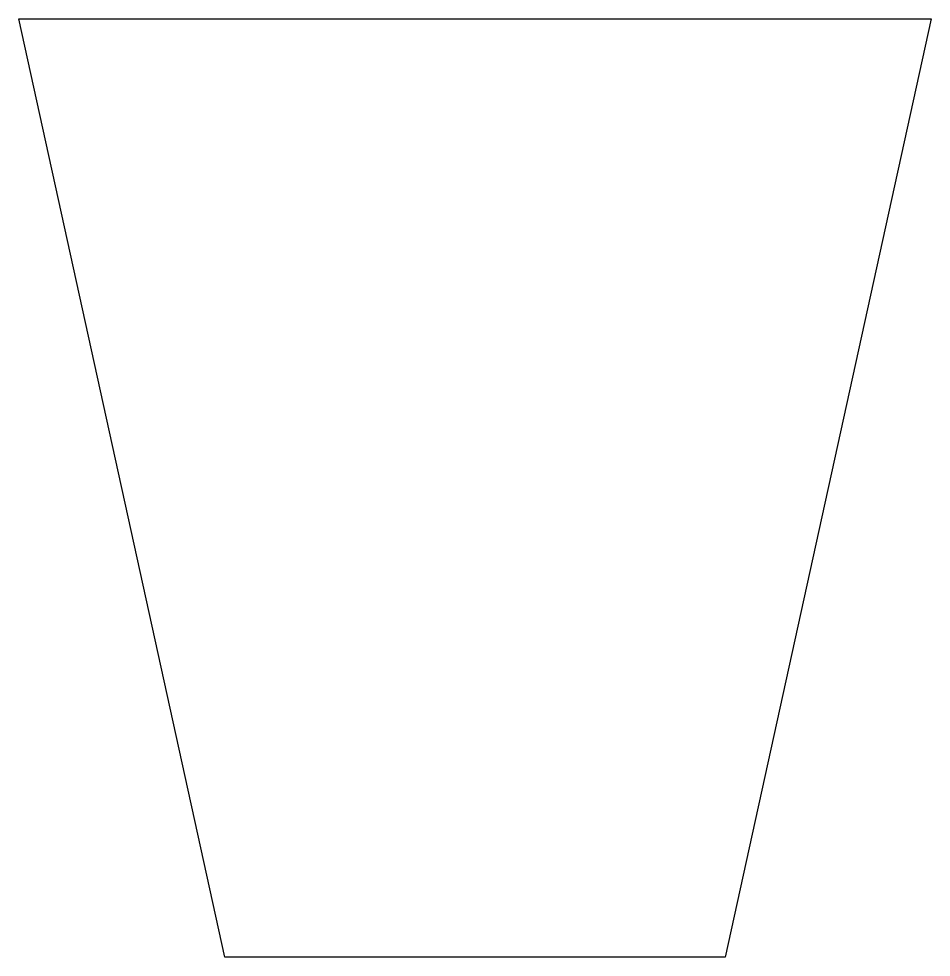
# Model space of a CAD drawing. Extents: x -39.5 to 39.5, y 0.4 to 81.6.
import ezdxf

# ---------------------------------------------------------------- set-up
doc = ezdxf.new("R2010")
doc.units = 0
doc.layers.add('MODELSKETCH_VISIBLE', color=7, linetype='CONTINUOUS')

msp = doc.modelspace()

# ---------------------------------------------------------------- linework, layer by layer
at = {"layer": 'MODELSKETCH_VISIBLE'}
for p, q in [((-39.454, 81.6), (39.454, 81.6)), ((-21.63, 0.4), (-39.454, 81.6)), ((39.454, 81.6), (21.63, 0.4)), ((21.63, 0.4), (-21.63, 0.4))]:
    msp.add_line(p, q, dxfattribs=at)

doc.saveas('drawing.dxf')
